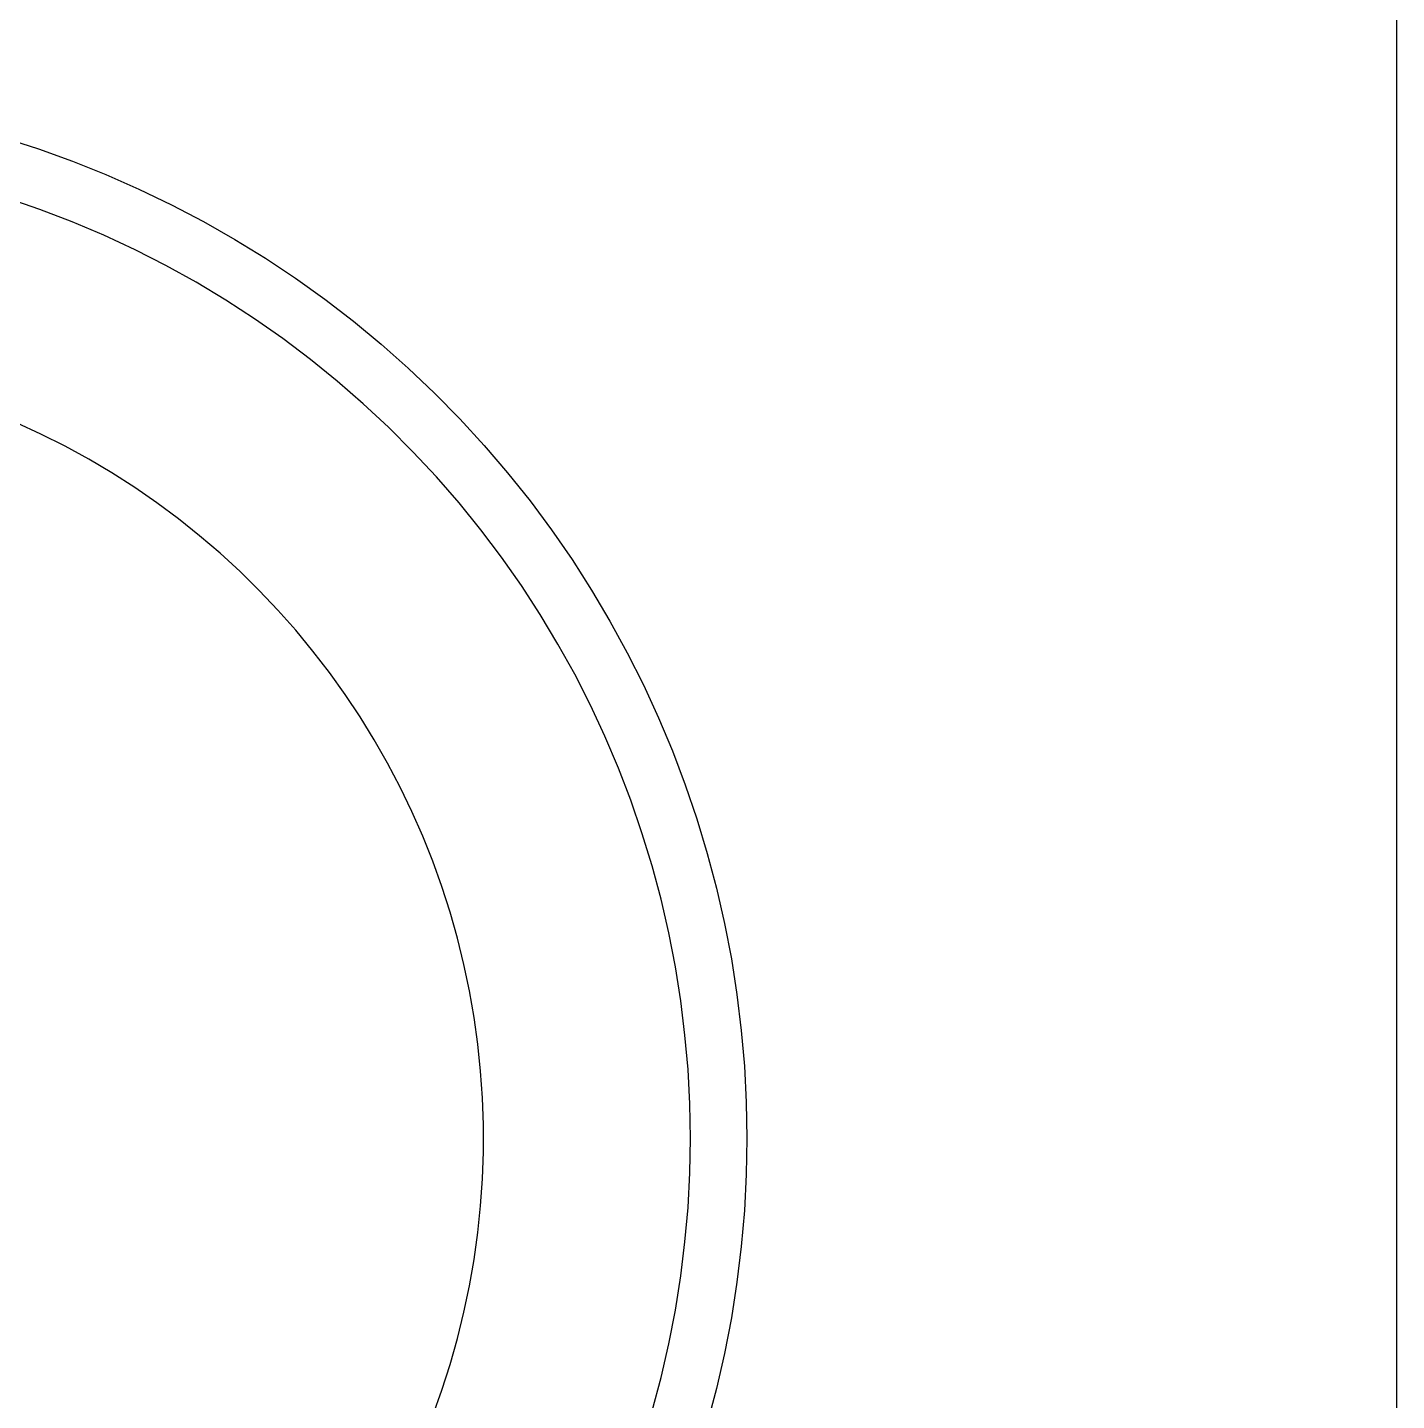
# Model space of a CAD drawing. Header units: millimetres. Extents: x -573 to 3430, y 0 to 3769.
# Drawn here: x 517.792 to 522.639, y 470.044 to 474.905 of the extents above; entities that cross this region are included whole.
import ezdxf

# ---------------------------------------------------------------- set-up
doc = ezdxf.new("R2010")
doc.units = ezdxf.units.MM
doc.layers.add('01 Basic thick', color=7, linetype='Continuous', lineweight=35)

msp = doc.modelspace()

# ---------------------------------------------------------------- linework, layer by layer
at = {"layer": '01 Basic thick', "lineweight": -3}
for p, q in [((522.639, 475.874, -368.0535), (522.639, 444.0704, -368.0535)), ((517.7092, 474.514, -368.0535), (517.8309, 474.475, -368.0535)), ((517.8309, 474.475, -368.0535), (517.9511, 474.4318, -368.0535)), ((517.9511, 474.4318, -368.0535), (518.0697, 474.3844, -368.0535)), ((518.0697, 474.3844, -368.0535), (518.1866, 474.333, -368.0535)), ((518.1866, 474.333, -368.0535), (518.3017, 474.2776, -368.0535)), ((517.836, 474.261, -368.0535), (517.7205, 474.3007, -368.0535)), ((518.3017, 474.2776, -368.0535), (518.4148, 474.2182, -368.0535)), ((517.9501, 474.2172, -368.0535), (517.836, 474.261, -368.0535)), ((518.0625, 474.1694, -368.0535), (517.9501, 474.2172, -368.0535)), ((518.4148, 474.2182, -368.0535), (518.5258, 474.155, -368.0535)), ((518.1733, 474.1178, -368.0535), (518.0625, 474.1694, -368.0535)), ((518.2821, 474.0623, -368.0535), (518.1733, 474.1178, -368.0535)), ((518.5258, 474.155, -368.0535), (518.6345, 474.088, -368.0535)), ((518.6345, 474.088, -368.0535), (518.7409, 474.0172, -368.0535)), ((518.389, 474.0031, -368.0535), (518.2821, 474.0623, -368.0535)), ((518.4937, 473.9402, -368.0535), (518.389, 474.0031, -368.0535)), ((518.7409, 474.0172, -368.0535), (518.8447, 473.9429, -368.0535)), ((518.5961, 473.8737, -368.0535), (518.4937, 473.9402, -368.0535)), ((518.8447, 473.9429, -368.0535), (518.9459, 473.8649, -368.0535)), ((518.6962, 473.8036, -368.0535), (518.5961, 473.8737, -368.0535)), ((518.9459, 473.8649, -368.0535), (519.0444, 473.7836, -368.0535)), ((518.7938, 473.7301, -368.0535), (518.6962, 473.8036, -368.0535)), ((519.0444, 473.7836, -368.0535), (519.14, 473.6989, -368.0535)), ((518.8887, 473.6532, -368.0535), (518.7938, 473.7301, -368.0535)), ((519.14, 473.6989, -368.0535), (519.2326, 473.6109, -368.0535)), ((518.9809, 473.573, -368.0535), (518.8887, 473.6532, -368.0535)), ((519.2326, 473.6109, -368.0535), (519.3222, 473.5198, -368.0535)), ((519.0702, 473.4897, -368.0535), (518.9809, 473.573, -368.0535)), ((517.8397, 473.4654, -368.0535), (517.7529, 473.5053, -368.0535)), ((519.1566, 473.4033, -368.0535), (519.0702, 473.4897, -368.0535)), ((519.3222, 473.5198, -368.0535), (519.4085, 473.4257, -368.0535)), ((517.925, 473.4224, -368.0535), (517.8397, 473.4654, -368.0535)), ((518.0088, 473.3766, -368.0535), (517.925, 473.4224, -368.0535)), ((519.2399, 473.314, -368.0535), (519.1566, 473.4033, -368.0535)), ((519.4085, 473.4257, -368.0535), (519.4916, 473.3287, -368.0535)), ((518.091, 473.3279, -368.0535), (518.0088, 473.3766, -368.0535)), ((518.1715, 473.2763, -368.0535), (518.091, 473.3279, -368.0535)), ((519.3201, 473.2218, -368.0535), (519.2399, 473.314, -368.0535)), ((519.4916, 473.3287, -368.0535), (519.5712, 473.2288, -368.0535)), ((518.2501, 473.2221, -368.0535), (518.1715, 473.2763, -368.0535)), ((518.3268, 473.1651, -368.0535), (518.2501, 473.2221, -368.0535)), ((519.397, 473.1268, -368.0535), (519.3201, 473.2218, -368.0535)), ((519.5712, 473.2288, -368.0535), (519.6473, 473.1262, -368.0535)), ((518.4015, 473.1056, -368.0535), (518.3268, 473.1651, -368.0535)), ((518.4741, 473.0435, -368.0535), (518.4015, 473.1056, -368.0535)), ((519.4705, 473.0293, -368.0535), (519.397, 473.1268, -368.0535)), ((519.6473, 473.1262, -368.0535), (519.7199, 473.0211, -368.0535)), ((518.5445, 472.9789, -368.0535), (518.4741, 473.0435, -368.0535)), ((519.5406, 472.9292, -368.0535), (519.4705, 473.0293, -368.0535)), ((519.7199, 473.0211, -368.0535), (519.7888, 472.9135, -368.0535)), ((518.6126, 472.9119, -368.0535), (518.5445, 472.9789, -368.0535)), ((518.6784, 472.8426, -368.0535), (518.6126, 472.9119, -368.0535)), ((519.6071, 472.8268, -368.0535), (519.5406, 472.9292, -368.0535)), ((519.7888, 472.9135, -368.0535), (519.8539, 472.8037, -368.0535)), ((518.7417, 472.7711, -368.0535), (518.6784, 472.8426, -368.0535)), ((519.67, 472.722, -368.0535), (519.6071, 472.8268, -368.0535)), ((519.8539, 472.8037, -368.0535), (519.9152, 472.6916, -368.0535)), ((518.8026, 472.6975, -368.0535), (518.7417, 472.7711, -368.0535)), ((519.7293, 472.6152, -368.0535), (519.67, 472.722, -368.0535)), ((518.8608, 472.6218, -368.0535), (518.8026, 472.6975, -368.0535)), ((519.9152, 472.6916, -368.0535), (519.9726, 472.5775, -368.0535)), ((518.9165, 472.5441, -368.0535), (518.8608, 472.6218, -368.0535)), ((519.7847, 472.5063, -368.0535), (519.7293, 472.6152, -368.0535)), ((519.9726, 472.5775, -368.0535), (520.026, 472.4615, -368.0535)), ((518.9694, 472.4646, -368.0535), (518.9165, 472.5441, -368.0535)), ((519.0195, 472.3832, -368.0535), (518.9694, 472.4646, -368.0535)), ((519.8364, 472.3956, -368.0535), (519.7847, 472.5063, -368.0535)), ((520.026, 472.4615, -368.0535), (520.0754, 472.3437, -368.0535)), ((519.0668, 472.3002, -368.0535), (519.0195, 472.3832, -368.0535)), ((519.8841, 472.2832, -368.0535), (519.8364, 472.3956, -368.0535)), ((520.0754, 472.3437, -368.0535), (520.1207, 472.2242, -368.0535)), ((519.1112, 472.2156, -368.0535), (519.0668, 472.3002, -368.0535)), ((519.9279, 472.1691, -368.0535), (519.8841, 472.2832, -368.0535)), ((520.1207, 472.2242, -368.0535), (520.1619, 472.1033, -368.0535)), ((519.1526, 472.1296, -368.0535), (519.1112, 472.2156, -368.0535)), ((519.1911, 472.0421, -368.0535), (519.1526, 472.1296, -368.0535)), ((519.9676, 472.0536, -368.0535), (519.9279, 472.1691, -368.0535)), ((520.1619, 472.1033, -368.0535), (520.1988, 471.981, -368.0535)), ((519.2265, 471.9534, -368.0535), (519.1911, 472.0421, -368.0535)), ((520.0034, 471.9368, -368.0535), (519.9676, 472.0536, -368.0535)), ((520.1988, 471.981, -368.0535), (520.2315, 471.8576, -368.0535)), ((519.2588, 471.8635, -368.0535), (519.2265, 471.9534, -368.0535)), ((520.035, 471.8188, -368.0535), (520.0034, 471.9368, -368.0535)), ((519.288, 471.7725, -368.0535), (519.2588, 471.8635, -368.0535)), ((520.2315, 471.8576, -368.0535), (520.2599, 471.733, -368.0535)), ((520.0625, 471.6998, -368.0535), (520.035, 471.8188, -368.0535)), ((519.3141, 471.6806, -368.0535), (519.288, 471.7725, -368.0535)), ((520.0858, 471.5798, -368.0535), (520.0625, 471.6998, -368.0535)), ((520.2599, 471.733, -368.0535), (520.284, 471.6076, -368.0535)), ((519.3369, 471.5879, -368.0535), (519.3141, 471.6806, -368.0535)), ((520.284, 471.6076, -368.0535), (520.3038, 471.4814, -368.0535)), ((519.3566, 471.4944, -368.0535), (519.3369, 471.5879, -368.0535)), ((520.1049, 471.4592, -368.0535), (520.0858, 471.5798, -368.0535)), ((519.373, 471.4003, -368.0535), (519.3566, 471.4944, -368.0535)), ((520.1198, 471.3379, -368.0535), (520.1049, 471.4592, -368.0535)), ((520.3038, 471.4814, -368.0535), (520.3192, 471.3546, -368.0535)), ((519.3862, 471.3056, -368.0535), (519.373, 471.4003, -368.0535)), ((520.3192, 471.3546, -368.0535), (520.3302, 471.2274, -368.0535)), ((519.396, 471.2106, -368.0535), (519.3862, 471.3056, -368.0535)), ((520.1305, 471.2162, -368.0535), (520.1198, 471.3379, -368.0535)), ((519.4026, 471.1153, -368.0535), (519.396, 471.2106, -368.0535)), ((520.1369, 471.0942, -368.0535), (520.1305, 471.2162, -368.0535)), ((520.3302, 471.2274, -368.0535), (520.3368, 471.0998, -368.0535)), ((519.4059, 471.0198, -368.0535), (519.4026, 471.1153, -368.0535)), ((520.139, 470.9721, -368.0535), (520.1369, 471.0942, -368.0535)), ((520.3368, 471.0998, -368.0535), (520.339, 470.9721, -368.0535)), ((519.4059, 470.9243, -368.0535), (519.4059, 471.0198, -368.0535)), ((520.1369, 470.8499, -368.0535), (520.139, 470.9721, -368.0535)), ((520.339, 470.9721, -368.0535), (520.3368, 470.8444, -368.0535)), ((519.4026, 470.8288, -368.0535), (519.4059, 470.9243, -368.0535)), ((519.396, 470.7335, -368.0535), (519.4026, 470.8288, -368.0535)), ((520.1305, 470.7279, -368.0535), (520.1369, 470.8499, -368.0535)), ((520.3368, 470.8444, -368.0535), (520.3302, 470.7168, -368.0535)), ((519.3862, 470.6385, -368.0535), (519.396, 470.7335, -368.0535)), ((520.1198, 470.6062, -368.0535), (520.1305, 470.7279, -368.0535)), ((520.3302, 470.7168, -368.0535), (520.3192, 470.5896, -368.0535)), ((519.373, 470.5439, -368.0535), (519.3862, 470.6385, -368.0535)), ((520.1049, 470.485, -368.0535), (520.1198, 470.6062, -368.0535)), ((520.3192, 470.5896, -368.0535), (520.3038, 470.4628, -368.0535)), ((519.3566, 470.4498, -368.0535), (519.373, 470.5439, -368.0535)), ((520.0858, 470.3643, -368.0535), (520.1049, 470.485, -368.0535)), ((519.3369, 470.3563, -368.0535), (519.3566, 470.4498, -368.0535)), ((520.3038, 470.4628, -368.0535), (520.284, 470.3366, -368.0535)), ((519.3141, 470.2635, -368.0535), (519.3369, 470.3563, -368.0535)), ((520.0625, 470.2444, -368.0535), (520.0858, 470.3643, -368.0535)), ((520.284, 470.3366, -368.0535), (520.2599, 470.2111, -368.0535)), ((519.288, 470.1716, -368.0535), (519.3141, 470.2635, -368.0535)), ((520.035, 470.1254, -368.0535), (520.0625, 470.2444, -368.0535)), ((520.2599, 470.2111, -368.0535), (520.2315, 470.0866, -368.0535)), ((519.2588, 470.0807, -368.0535), (519.288, 470.1716, -368.0535)), ((520.0034, 470.0074, -368.0535), (520.035, 470.1254, -368.0535)), ((520.2315, 470.0866, -368.0535), (520.1988, 469.9631, -368.0535)), ((519.2265, 469.9908, -368.0535), (519.2588, 470.0807, -368.0535))]:
    msp.add_line(p, q, dxfattribs=at)

doc.saveas('drawing.dxf')
